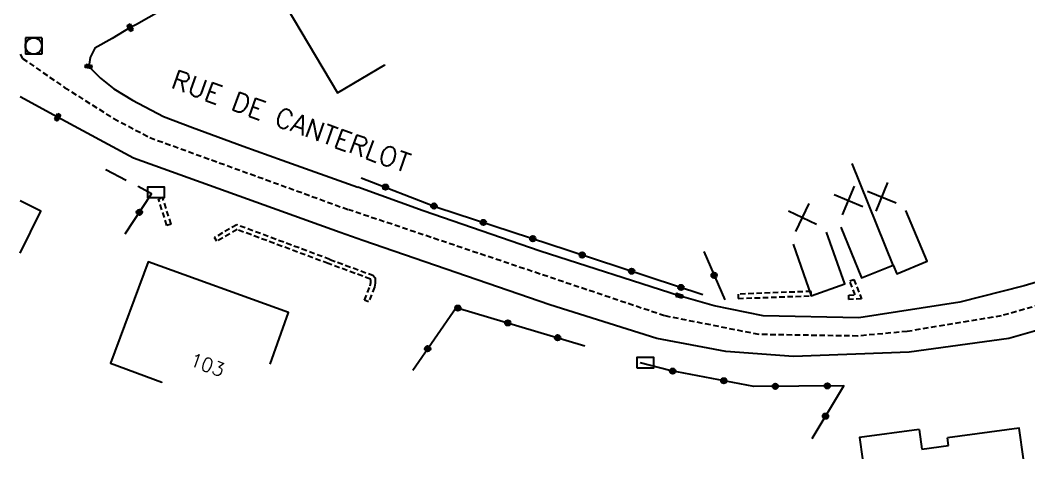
# Model space of a CAD drawing. Header units: millimetres. Extents: x 139999 to 141000, y 129000 to 130000.
# Drawn here: x 140000 to 140092.1, y 129000 to 129040 of the extents above; entities that cross this region are included whole.
import ezdxf
from ezdxf.enums import TextEntityAlignment as Align

# ---------------------------------------------------------------- set-up
doc = ezdxf.new("R2010")
doc.units = ezdxf.units.MM
doc.linetypes.add('DASHED', pattern=[0.75, 0.5, -0.25])
doc.layers.get('0').update_dxf_attribs({"linetype": 'CONTINUOUS'})
for name, color, linetype in [('W0001', 6, 'DASHED'), ('W0008', 7, 'CONTINUOUS'), ('W0100', 7, 'CONTINUOUS'), ('W0112', 1, 'DASHED'), ('W0322', 7, 'CONTINUOUS'), ('W0400', 7, 'CONTINUOUS'), ('W0420', 7, 'CONTINUOUS'), ('W0989', 7, 'CONTINUOUS'), ('W0991', 7, 'CONTINUOUS'), ('W1102', 7, 'CONTINUOUS'), ('w1471', 7, 'CONTINUOUS')]:
    doc.layers.add(name, color=color, linetype=linetype)
doc.styles.get("Standard").update_dxf_attribs({"font": 'romans.shx', "width": 0.85})

# ---------------------------------------------------------------- blocks, each defined once
blk = doc.blocks.new('T400')
at = {"color": 0, "linetype": 'ByBlock', "lineweight": -2}
for p, q in [((-0.15, -0.25), (-0.15, 0.3)), ((-0.15, 0.3), (0.15, 0.3)), ((-0.15, 0.15), (0.15, 0.15)), ((-0.15, 0), (0.15, 0)), ((0.15, 0.3), (0.15, -0.25)), ((-0.15, -0.15), (0.15, -0.15)), ((-0.15, -0.25), (-0.15, -0.3)), ((-0.15, -0.3), (0.15, -0.3)), ((0.15, -0.3), (0.15, -0.25))]:
    blk.add_line(p, q, dxfattribs=at)
blk = doc.blocks.new('T1471')
at = {"color": 0, "linetype": 'Continuous', "flags": 128}
blk.add_lwpolyline([(-0.75, -0.5), (-0.75, 0.5), (0.75, 0.5), (0.75, -0.5), (-0.75, -0.5)], dxfattribs=at)
blk = doc.blocks.new('T420')
for p, q in [((0.75, 0.75), (-0.75, 0.75)), ((-0.75, 0.75), (-0.75, -0.75)), ((0.75, 0.75), (0.75, -0.75)), ((0.75, -0.75), (-0.75, -0.75))]:
    blk.add_line(p, q)
blk.add_ellipse((0, 0), major_axis=(-0.53, 0.53), ratio=1, start_param=3.926991, end_param=10.210176)
blk = doc.blocks.new('t322o')
at = {"color": 0, "linetype": 'Continuous'}
for radius in [0.25, 0.15]:
    blk.add_circle((0, 0), radius, dxfattribs=at)
blk = doc.blocks.new('t991o')
at = {"color": 0, "linetype": 'Continuous'}
for p, q in [((-1, 1), (1, -1)), ((-1, -1), (1, 1))]:
    blk.add_line(p, q, dxfattribs=at)

msp = doc.modelspace()

# ---------------------------------------------------------------- linework, layer by layer
at = {"layer": 'W0001'}
for points in [[(140182.329, 129051.814), (140162.406, 129042.078), (140145.554, 129033.874), (140142.138, 129032.386), (140132.516, 129028.59), (140115.284, 129022.195), (140100.541, 129016.57), (140096.028, 129014.864), (140089.572, 129013.054), (140081.007, 129011.629), (140076.485, 129011.21), (140067.464, 129011.348), (140058.843, 129013.053), (140030.021, 129022.734)], [(140000, 129036.931), (140000.224, 129036.565), (140004.043, 129033.912), (140008.55, 129031.067), (140011.84, 129029.334), (140030.021, 129022.734)]]:
    msp.add_lwpolyline(points, dxfattribs=at)
at = {"layer": 'W0008'}
for points in [[(140186.198, 129052.037), (140171.459, 129044.904), (140151.234, 129034.919), (140144.059, 129031.635), (140125.118, 129024.208), (140109.274, 129018.404), (140101.951, 129015.223), (140096.667, 129012.826), (140090.26, 129010.988), (140081.179, 129009.732), (140070.612, 129009.34), (140064.424, 129009.814), (140058.136, 129010.981), (140048.353, 129014.062), (140031.293, 129019.934), (140029.222, 129020.655)], [(140179.884, 129052.312), (140165.463, 129045.233), (140146.956, 129036.084), (140143.122, 129034.306), (140137.046, 129031.799), (140133.825, 129030.532), (140123.75, 129026.866), (140118.806, 129025.038), (140108.38, 129021.308), (140099.674, 129018.485), (140099.768, 129018.199), (140091.665, 129015.799), (140085.803, 129014.309), (140076.588, 129012.861), (140067.855, 129013.057), (140063.38, 129013.974), (140060.185, 129014.895), (140047.486, 129018.973), (140036.789, 129022.633), (140030.82, 129024.813)], [(140021.395, 129045.795), (140010.63, 129039.651), (140010.039, 129039.371), (140008.387, 129038.391), (140006.825, 129037.483), (140006.401, 129036.632), (140006.305, 129036.037), (140006.262, 129035.823), (140006.302, 129035.801), (140007.347, 129034.753), (140008.542, 129033.795), (140010.265, 129032.737), (140013.099, 129031.247), (140015.747, 129030.24), (140020.365, 129028.532), (140023.933, 129027.279), (140030.82, 129024.813)], [(140029.222, 129020.655), (140010.347, 129027.444), (140003.414, 129031.198), (140000, 129033.044)]]:
    msp.add_lwpolyline(points, dxfattribs=at)
at = {"layer": 'W0100'}
for p, q in [((140082.098, 129002.67), (140082.341, 129000.878)), ((140082.341, 129000.878), (140084.77, 129001.208)), ((140084.77, 129001.208), (140084.674, 129001.915))]:
    msp.add_line(p, q, dxfattribs=at)
for points in [[(140021.688, 129045.695), (140028.989, 129033.405), (140033.287, 129035.958), (140033.287, 129035.958), (140033.287, 129035.958), (140033.287, 129035.958), (140033.287, 129035.958), (140033.287, 129035.958), (140033.287, 129035.958), (140033.287, 129035.958), (140033.287, 129035.958), (140033.287, 129035.958), (140033.287, 129035.958), (140033.287, 129035.958), (140033.287, 129035.958), (140033.287, 129035.958), (140033.287, 129035.958), (140033.287, 129035.958), (140033.287, 129035.958), (140033.287, 129035.958), (140033.287, 129035.958), (140033.287, 129035.958), (140033.287, 129035.958), (140033.287, 129035.958), (140033.287, 129035.958), (140033.287, 129035.958), (140033.287, 129035.958), (140033.287, 129035.958), (140033.287, 129035.958), (140033.287, 129035.958), (140033.287, 129035.958), (140033.287, 129035.958), (140033.287, 129035.958), (140033.287, 129035.958), (140033.287, 129035.958), (140033.287, 129035.958), (140033.287, 129035.958), (140033.287, 129035.958), (140033.287, 129035.958), (140033.287, 129035.958), (140033.287, 129035.958), (140033.287, 129035.958), (140033.287, 129035.958), (140033.287, 129035.958), (140033.287, 129035.958), (140033.287, 129035.958), (140033.287, 129035.958), (140033.287, 129035.958), (140033.287, 129035.958), (140033.287, 129035.958), (140033.287, 129035.958), (140033.287, 129035.958), (140033.287, 129035.958), (140033.287, 129035.958), (140033.287, 129035.958), (140033.287, 129035.958), (140033.287, 129035.958), (140033.287, 129035.958), (140033.287, 129035.958), (140033.287, 129035.958), (140033.287, 129035.958), (140033.287, 129035.958), (140033.287, 129035.958), (140033.287, 129035.958), (140033.287, 129035.958), (140033.287, 129035.958), (140033.287, 129035.958), (140033.287, 129035.958), (140033.287, 129035.958), (140033.287, 129035.958), (140033.287, 129035.958), (140033.287, 129035.958), (140033.287, 129035.958), (140033.287, 129035.958), (140033.287, 129035.958), (140033.287, 129035.958), (140033.287, 129035.958), (140033.287, 129035.958), (140033.287, 129035.958), (140033.287, 129035.958), (140033.287, 129035.958), (140033.287, 129035.958), (140033.287, 129035.958), (140033.287, 129035.958), (140033.287, 129035.958), (140033.287, 129035.958), (140033.287, 129035.958), (140033.287, 129035.958), (140033.287, 129035.958), (140033.287, 129035.958), (140033.287, 129035.958), (140033.287, 129035.958), (140033.287, 129035.958), (140033.287, 129035.958), (140033.287, 129035.958), (140033.287, 129035.958), (140033.287, 129035.958), (140033.287, 129035.958), (140033.287, 129035.958), (140033.287, 129035.958), (140033.287, 129035.958), (140033.287, 129035.958), (140033.287, 129035.958), (140033.287, 129035.958), (140033.287, 129035.958), (140033.287, 129035.958), (140033.287, 129035.958), (140033.287, 129035.958), (140033.287, 129035.958), (140033.287, 129035.958), (140033.287, 129035.958), (140033.287, 129035.958), (140033.287, 129035.958), (140033.287, 129035.958), (140033.287, 129035.958), (140033.287, 129035.958)], [(140000, 129018.788), (140001.9, 129022.615), (140000, 129023.558)], [(140074.942, 129021.149), (140076.813, 129016.512), (140079.7, 129017.677), (140080.036, 129016.876), (140082.818, 129018.06), (140080.86, 129022.661)], [(140070.568, 129019.603), (140072.241, 129014.891), (140075.29, 129015.974), (140073.617, 129020.685)], [(140022.815, 129008.647), (140024.512, 129013.351), (140011.698, 129017.975), (140008.239, 129008.739), (140012.921, 129006.985), (140012.921, 129006.985), (140012.921, 129006.985), (140012.921, 129006.985), (140012.921, 129006.985), (140012.921, 129006.985), (140012.921, 129006.985), (140012.921, 129006.985), (140012.921, 129006.985), (140012.921, 129006.985), (140012.921, 129006.985), (140012.921, 129006.985), (140012.921, 129006.985), (140012.921, 129006.985), (140012.921, 129006.985), (140012.921, 129006.985), (140012.921, 129006.985), (140012.921, 129006.985), (140012.921, 129006.985), (140012.921, 129006.985), (140012.921, 129006.985), (140012.921, 129006.985), (140012.921, 129006.985), (140012.921, 129006.985), (140012.921, 129006.985), (140012.921, 129006.985), (140012.921, 129006.985), (140012.921, 129006.985), (140012.921, 129006.985), (140012.921, 129006.985), (140012.921, 129006.985), (140012.921, 129006.985), (140012.921, 129006.985), (140012.921, 129006.985), (140012.921, 129006.985), (140012.921, 129006.985), (140012.921, 129006.985), (140012.921, 129006.985), (140012.921, 129006.985), (140012.921, 129006.985), (140012.921, 129006.985), (140012.921, 129006.985), (140012.921, 129006.985), (140012.921, 129006.985), (140012.921, 129006.985), (140012.921, 129006.985), (140012.921, 129006.985), (140012.921, 129006.985), (140012.921, 129006.985), (140012.921, 129006.985), (140012.921, 129006.985), (140012.921, 129006.985), (140012.921, 129006.985), (140012.921, 129006.985), (140012.921, 129006.985), (140012.921, 129006.985), (140012.921, 129006.985), (140012.921, 129006.985), (140012.921, 129006.985), (140012.921, 129006.985), (140012.921, 129006.985), (140012.921, 129006.985), (140012.921, 129006.985), (140012.921, 129006.985), (140012.921, 129006.985), (140012.921, 129006.985), (140012.921, 129006.985), (140012.921, 129006.985), (140012.921, 129006.985), (140012.921, 129006.985), (140012.921, 129006.985), (140012.921, 129006.985), (140012.921, 129006.985), (140012.921, 129006.985), (140012.921, 129006.985), (140012.921, 129006.985), (140012.921, 129006.985), (140012.921, 129006.985), (140012.921, 129006.985), (140012.921, 129006.985), (140012.921, 129006.985), (140012.921, 129006.985), (140012.921, 129006.985), (140012.921, 129006.985), (140012.921, 129006.985), (140012.921, 129006.985), (140012.921, 129006.985), (140012.921, 129006.985), (140012.921, 129006.985), (140012.921, 129006.985), (140012.921, 129006.985), (140012.921, 129006.985), (140012.921, 129006.985), (140012.921, 129006.985), (140012.921, 129006.985), (140012.921, 129006.985), (140012.921, 129006.985), (140012.921, 129006.985), (140012.921, 129006.985), (140012.921, 129006.985), (140012.921, 129006.985), (140012.921, 129006.985), (140012.921, 129006.985), (140012.921, 129006.985), (140012.921, 129006.985), (140012.921, 129006.985), (140012.921, 129006.985), (140012.921, 129006.985), (140012.921, 129006.985), (140012.921, 129006.985), (140012.921, 129006.985), (140012.921, 129006.985), (140012.921, 129006.985), (140012.921, 129006.985), (140012.921, 129006.985), (140012.921, 129006.985)], [(140082.098, 129002.67), (140076.644, 129001.949), (140076.902, 129000)], [(140091.602, 129000), (140091.22, 129002.806), (140084.674, 129001.915)]]:
    msp.add_lwpolyline(points, dxfattribs=at)
at = {"layer": 'W0112'}
for p, q in [((140031.981, 129016.413), (140028.137, 129017.83)), ((140076.246, 129014.979), (140075.744, 129016.239)), ((140032.345, 129015.676), (140031.813, 129014.336)), ((140065.561, 129014.637), (140072.239, 129014.888)), ((140072.239, 129014.888), (140072.224, 129015.287)), ((140075.655, 129014.955), (140076.246, 129014.979))]:
    msp.add_line(p, q, dxfattribs=at)
for points in [[(140013.778, 129021.435), (140013.397, 129021.313), (140012.624, 129023.725), (140012.814, 129023.786), (140012.814, 129023.786), (140012.814, 129023.786), (140012.814, 129023.786), (140012.814, 129023.786), (140012.814, 129023.786), (140012.814, 129023.786), (140012.814, 129023.786), (140012.814, 129023.786), (140012.814, 129023.786), (140012.814, 129023.786), (140012.814, 129023.786), (140012.814, 129023.786), (140012.814, 129023.786), (140012.814, 129023.786), (140012.814, 129023.786), (140012.814, 129023.786), (140012.814, 129023.786), (140012.814, 129023.786), (140012.814, 129023.786), (140012.814, 129023.786), (140012.814, 129023.786), (140012.814, 129023.786), (140012.814, 129023.786), (140012.814, 129023.786), (140012.814, 129023.786), (140012.814, 129023.786), (140012.814, 129023.786), (140012.814, 129023.786), (140012.814, 129023.786), (140012.814, 129023.786), (140012.814, 129023.786), (140012.814, 129023.786), (140012.814, 129023.786), (140012.814, 129023.786), (140012.814, 129023.786), (140012.814, 129023.786), (140012.814, 129023.786), (140012.814, 129023.786), (140012.814, 129023.786), (140012.814, 129023.786), (140012.814, 129023.786), (140012.814, 129023.786), (140012.814, 129023.786), (140012.814, 129023.786), (140012.814, 129023.786), (140012.814, 129023.786), (140012.814, 129023.786), (140012.814, 129023.786), (140012.814, 129023.786), (140012.814, 129023.786), (140012.814, 129023.786), (140012.814, 129023.786), (140012.814, 129023.786), (140012.814, 129023.786), (140012.814, 129023.786), (140012.814, 129023.786), (140012.814, 129023.786), (140012.814, 129023.786), (140012.814, 129023.786), (140012.814, 129023.786), (140012.814, 129023.786), (140012.814, 129023.786), (140012.814, 129023.786), (140012.814, 129023.786), (140012.814, 129023.786), (140012.814, 129023.786), (140012.814, 129023.786), (140012.814, 129023.786), (140012.814, 129023.786), (140012.814, 129023.786), (140012.814, 129023.786), (140012.814, 129023.786), (140012.814, 129023.786), (140012.814, 129023.786), (140012.814, 129023.786), (140012.814, 129023.786), (140012.814, 129023.786), (140012.814, 129023.786), (140012.814, 129023.786), (140012.814, 129023.786), (140012.814, 129023.786), (140012.814, 129023.786), (140012.814, 129023.786), (140012.814, 129023.786), (140012.814, 129023.786), (140012.814, 129023.786), (140012.814, 129023.786), (140012.814, 129023.786), (140012.814, 129023.786), (140012.814, 129023.786), (140012.814, 129023.786), (140012.814, 129023.786), (140012.814, 129023.786), (140012.814, 129023.786), (140012.814, 129023.786), (140012.814, 129023.786), (140012.814, 129023.786), (140012.814, 129023.786), (140012.814, 129023.786), (140012.814, 129023.786), (140012.814, 129023.786), (140012.814, 129023.786), (140012.814, 129023.786), (140012.814, 129023.786), (140012.814, 129023.786), (140012.814, 129023.786), (140012.814, 129023.786), (140012.814, 129023.786), (140012.814, 129023.786), (140012.814, 129023.786), (140012.814, 129023.786), (140012.814, 129023.786), (140012.814, 129023.786), (140012.814, 129023.786), (140012.814, 129023.786), (140012.814, 129023.786)], [(140013.778, 129021.435), (140013.005, 129023.847), (140012.814, 129023.786), (140012.814, 129023.786), (140012.814, 129023.786), (140012.814, 129023.786), (140012.814, 129023.786), (140012.814, 129023.786), (140012.814, 129023.786), (140012.814, 129023.786), (140012.814, 129023.786), (140012.814, 129023.786), (140012.814, 129023.786), (140012.814, 129023.786), (140012.814, 129023.786), (140012.814, 129023.786), (140012.814, 129023.786), (140012.814, 129023.786), (140012.814, 129023.786), (140012.814, 129023.786), (140012.814, 129023.786), (140012.814, 129023.786), (140012.814, 129023.786), (140012.814, 129023.786), (140012.814, 129023.786), (140012.814, 129023.786), (140012.814, 129023.786), (140012.814, 129023.786), (140012.814, 129023.786), (140012.814, 129023.786), (140012.814, 129023.786), (140012.814, 129023.786), (140012.814, 129023.786), (140012.814, 129023.786), (140012.814, 129023.786), (140012.814, 129023.786), (140012.814, 129023.786), (140012.814, 129023.786), (140012.814, 129023.786), (140012.814, 129023.786), (140012.814, 129023.786), (140012.814, 129023.786), (140012.814, 129023.786), (140012.814, 129023.786), (140012.814, 129023.786), (140012.814, 129023.786), (140012.814, 129023.786), (140012.814, 129023.786), (140012.814, 129023.786), (140012.814, 129023.786), (140012.814, 129023.786), (140012.814, 129023.786), (140012.814, 129023.786), (140012.814, 129023.786), (140012.814, 129023.786), (140012.814, 129023.786), (140012.814, 129023.786), (140012.814, 129023.786), (140012.814, 129023.786), (140012.814, 129023.786), (140012.814, 129023.786), (140012.814, 129023.786), (140012.814, 129023.786), (140012.814, 129023.786), (140012.814, 129023.786), (140012.814, 129023.786), (140012.814, 129023.786), (140012.814, 129023.786), (140012.814, 129023.786), (140012.814, 129023.786), (140012.814, 129023.786), (140012.814, 129023.786), (140012.814, 129023.786), (140012.814, 129023.786), (140012.814, 129023.786), (140012.814, 129023.786), (140012.814, 129023.786), (140012.814, 129023.786), (140012.814, 129023.786), (140012.814, 129023.786), (140012.814, 129023.786), (140012.814, 129023.786), (140012.814, 129023.786), (140012.814, 129023.786), (140012.814, 129023.786), (140012.814, 129023.786), (140012.814, 129023.786), (140012.814, 129023.786), (140012.814, 129023.786), (140012.814, 129023.786), (140012.814, 129023.786), (140012.814, 129023.786), (140012.814, 129023.786), (140012.814, 129023.786), (140012.814, 129023.786), (140012.814, 129023.786), (140012.814, 129023.786), (140012.814, 129023.786), (140012.814, 129023.786), (140012.814, 129023.786), (140012.814, 129023.786), (140012.814, 129023.786), (140012.814, 129023.786), (140012.814, 129023.786), (140012.814, 129023.786), (140012.814, 129023.786), (140012.814, 129023.786), (140012.814, 129023.786), (140012.814, 129023.786), (140012.814, 129023.786), (140012.814, 129023.786), (140012.814, 129023.786), (140012.814, 129023.786), (140012.814, 129023.786), (140012.814, 129023.786), (140012.814, 129023.786), (140012.814, 129023.786), (140012.814, 129023.786), (140012.814, 129023.786), (140012.814, 129023.786)], [(140028.28, 129018.203), (140019.771, 129021.371), (140017.753, 129020.209), (140017.753, 129020.209), (140017.753, 129020.209), (140017.753, 129020.209), (140017.753, 129020.209), (140017.753, 129020.209), (140017.753, 129020.209), (140017.753, 129020.209), (140017.753, 129020.209), (140017.753, 129020.209), (140017.753, 129020.209), (140017.753, 129020.209), (140017.753, 129020.209), (140017.753, 129020.209), (140017.753, 129020.209), (140017.753, 129020.209), (140017.753, 129020.209), (140017.753, 129020.209), (140017.753, 129020.209), (140017.753, 129020.209), (140017.753, 129020.209), (140017.753, 129020.209), (140017.753, 129020.209), (140017.753, 129020.209), (140017.753, 129020.209), (140017.753, 129020.209), (140017.753, 129020.209), (140017.753, 129020.209), (140017.753, 129020.209), (140017.753, 129020.209), (140017.753, 129020.209), (140017.753, 129020.209), (140017.753, 129020.209), (140017.753, 129020.209), (140017.753, 129020.209), (140017.753, 129020.209), (140017.753, 129020.209), (140017.753, 129020.209), (140017.753, 129020.209), (140017.753, 129020.209), (140017.753, 129020.209), (140017.753, 129020.209), (140017.753, 129020.209), (140017.753, 129020.209), (140017.753, 129020.209), (140017.753, 129020.209), (140017.753, 129020.209), (140017.753, 129020.209), (140017.753, 129020.209), (140017.753, 129020.209), (140017.753, 129020.209), (140017.753, 129020.209), (140017.753, 129020.209), (140017.753, 129020.209), (140017.753, 129020.209), (140017.753, 129020.209), (140017.753, 129020.209), (140017.753, 129020.209), (140017.753, 129020.209), (140017.753, 129020.209), (140017.753, 129020.209), (140017.753, 129020.209), (140017.753, 129020.209), (140017.753, 129020.209), (140017.753, 129020.209), (140017.753, 129020.209), (140017.753, 129020.209), (140017.753, 129020.209), (140017.753, 129020.209), (140017.753, 129020.209), (140017.753, 129020.209), (140017.753, 129020.209), (140017.753, 129020.209), (140017.753, 129020.209), (140017.753, 129020.209), (140017.753, 129020.209), (140017.753, 129020.209), (140017.753, 129020.209), (140017.753, 129020.209), (140017.753, 129020.209), (140017.753, 129020.209), (140017.753, 129020.209), (140017.753, 129020.209), (140017.753, 129020.209), (140017.753, 129020.209), (140017.753, 129020.209), (140017.753, 129020.209), (140017.753, 129020.209), (140017.753, 129020.209), (140017.753, 129020.209), (140017.753, 129020.209), (140017.753, 129020.209), (140017.753, 129020.209), (140017.753, 129020.209), (140017.753, 129020.209), (140017.753, 129020.209), (140017.753, 129020.209), (140017.753, 129020.209), (140017.753, 129020.209), (140017.753, 129020.209), (140017.753, 129020.209), (140017.753, 129020.209), (140017.753, 129020.209), (140017.753, 129020.209), (140017.753, 129020.209), (140017.753, 129020.209), (140017.753, 129020.209), (140017.753, 129020.209), (140017.753, 129020.209), (140017.753, 129020.209), (140017.753, 129020.209), (140017.753, 129020.209), (140017.753, 129020.209), (140017.753, 129020.209), (140017.753, 129020.209), (140017.753, 129020.209), (140017.753, 129020.209), (140017.753, 129020.209)], [(140028.137, 129017.83), (140019.807, 129020.93), (140017.953, 129019.862), (140017.753, 129020.209), (140017.753, 129020.209), (140017.753, 129020.209), (140017.753, 129020.209), (140017.753, 129020.209), (140017.753, 129020.209), (140017.753, 129020.209), (140017.753, 129020.209), (140017.753, 129020.209), (140017.753, 129020.209), (140017.753, 129020.209), (140017.753, 129020.209), (140017.753, 129020.209), (140017.753, 129020.209), (140017.753, 129020.209), (140017.753, 129020.209), (140017.753, 129020.209), (140017.753, 129020.209), (140017.753, 129020.209), (140017.753, 129020.209), (140017.753, 129020.209), (140017.753, 129020.209), (140017.753, 129020.209), (140017.753, 129020.209), (140017.753, 129020.209), (140017.753, 129020.209), (140017.753, 129020.209), (140017.753, 129020.209), (140017.753, 129020.209), (140017.753, 129020.209), (140017.753, 129020.209), (140017.753, 129020.209), (140017.753, 129020.209), (140017.753, 129020.209), (140017.753, 129020.209), (140017.753, 129020.209), (140017.753, 129020.209), (140017.753, 129020.209), (140017.753, 129020.209), (140017.753, 129020.209), (140017.753, 129020.209), (140017.753, 129020.209), (140017.753, 129020.209), (140017.753, 129020.209), (140017.753, 129020.209), (140017.753, 129020.209), (140017.753, 129020.209), (140017.753, 129020.209), (140017.753, 129020.209), (140017.753, 129020.209), (140017.753, 129020.209), (140017.753, 129020.209), (140017.753, 129020.209), (140017.753, 129020.209), (140017.753, 129020.209), (140017.753, 129020.209), (140017.753, 129020.209), (140017.753, 129020.209), (140017.753, 129020.209), (140017.753, 129020.209), (140017.753, 129020.209), (140017.753, 129020.209), (140017.753, 129020.209), (140017.753, 129020.209), (140017.753, 129020.209), (140017.753, 129020.209), (140017.753, 129020.209), (140017.753, 129020.209), (140017.753, 129020.209), (140017.753, 129020.209), (140017.753, 129020.209), (140017.753, 129020.209), (140017.753, 129020.209), (140017.753, 129020.209), (140017.753, 129020.209), (140017.753, 129020.209), (140017.753, 129020.209), (140017.753, 129020.209), (140017.753, 129020.209), (140017.753, 129020.209), (140017.753, 129020.209), (140017.753, 129020.209), (140017.753, 129020.209), (140017.753, 129020.209), (140017.753, 129020.209), (140017.753, 129020.209), (140017.753, 129020.209), (140017.753, 129020.209), (140017.753, 129020.209), (140017.753, 129020.209), (140017.753, 129020.209), (140017.753, 129020.209), (140017.753, 129020.209), (140017.753, 129020.209), (140017.753, 129020.209), (140017.753, 129020.209), (140017.753, 129020.209), (140017.753, 129020.209), (140017.753, 129020.209), (140017.753, 129020.209), (140017.753, 129020.209), (140017.753, 129020.209), (140017.753, 129020.209), (140017.753, 129020.209), (140017.753, 129020.209), (140017.753, 129020.209), (140017.753, 129020.209), (140017.753, 129020.209), (140017.753, 129020.209), (140017.753, 129020.209), (140017.753, 129020.209), (140017.753, 129020.209), (140017.753, 129020.209), (140017.753, 129020.209), (140017.753, 129020.209), (140017.753, 129020.209)], [(140028.28, 129018.203), (140032.21, 129016.755), (140032.428, 129016.519), (140032.428, 129016.053), (140032.345, 129015.676)], [(140031.813, 129014.336), (140031.441, 129014.484), (140031.961, 129015.794), (140032.028, 129016.096), (140032.028, 129016.363), (140031.981, 129016.413)], [(140075.744, 129016.239), (140076.116, 129016.387), (140076.826, 129014.602)], [(140072.224, 129015.287), (140065.546, 129015.036), (140065.561, 129014.637)], [(140076.826, 129014.602), (140075.671, 129014.555), (140075.655, 129014.955)]]:
    msp.add_lwpolyline(points, dxfattribs=at)
at = {"layer": 'W0322'}
msp.add_line((140062.415, 129018.934), (140064.337, 129014.524), dxfattribs=at)
for points in [[(140009.69, 129025.412), (140007.82, 129026.396), (140007.82, 129026.396), (140007.82, 129026.396), (140007.82, 129026.396), (140007.82, 129026.396), (140007.82, 129026.396), (140007.82, 129026.396), (140007.82, 129026.396), (140007.82, 129026.396), (140007.82, 129026.396), (140007.82, 129026.396), (140007.82, 129026.396), (140007.82, 129026.396), (140007.82, 129026.396), (140007.82, 129026.396), (140007.82, 129026.396), (140007.82, 129026.396), (140007.82, 129026.396), (140007.82, 129026.396), (140007.82, 129026.396), (140007.82, 129026.396), (140007.82, 129026.396), (140007.82, 129026.396), (140007.82, 129026.396), (140007.82, 129026.396), (140007.82, 129026.396), (140007.82, 129026.396), (140007.82, 129026.396), (140007.82, 129026.396), (140007.82, 129026.396), (140007.82, 129026.396), (140007.82, 129026.396), (140007.82, 129026.396), (140007.82, 129026.396), (140007.82, 129026.396), (140007.82, 129026.396), (140007.82, 129026.396), (140007.82, 129026.396), (140007.82, 129026.396), (140007.82, 129026.396), (140007.82, 129026.396), (140007.82, 129026.396), (140007.82, 129026.396), (140007.82, 129026.396), (140007.82, 129026.396), (140007.82, 129026.396), (140007.82, 129026.396), (140007.82, 129026.396), (140007.82, 129026.396), (140007.82, 129026.396), (140007.82, 129026.396), (140007.82, 129026.396), (140007.82, 129026.396), (140007.82, 129026.396), (140007.82, 129026.396), (140007.82, 129026.396), (140007.82, 129026.396), (140007.82, 129026.396), (140007.82, 129026.396), (140007.82, 129026.396), (140007.82, 129026.396), (140007.82, 129026.396), (140007.82, 129026.396), (140007.82, 129026.396), (140007.82, 129026.396), (140007.82, 129026.396), (140007.82, 129026.396), (140007.82, 129026.396), (140007.82, 129026.396), (140007.82, 129026.396), (140007.82, 129026.396), (140007.82, 129026.396), (140007.82, 129026.396), (140007.82, 129026.396), (140007.82, 129026.396), (140007.82, 129026.396), (140007.82, 129026.396), (140007.82, 129026.396), (140007.82, 129026.396), (140007.82, 129026.396), (140007.82, 129026.396), (140007.82, 129026.396), (140007.82, 129026.396), (140007.82, 129026.396), (140007.82, 129026.396), (140007.82, 129026.396), (140007.82, 129026.396), (140007.82, 129026.396), (140007.82, 129026.396), (140007.82, 129026.396), (140007.82, 129026.396), (140007.82, 129026.396), (140007.82, 129026.396), (140007.82, 129026.396), (140007.82, 129026.396), (140007.82, 129026.396), (140007.82, 129026.396), (140007.82, 129026.396), (140007.82, 129026.396), (140007.82, 129026.396)], [(140007.82, 129026.396), (140007.82, 129026.396), (140007.82, 129026.396), (140007.82, 129026.396), (140007.82, 129026.396), (140007.82, 129026.396), (140007.82, 129026.396), (140007.82, 129026.396), (140007.82, 129026.396), (140007.82, 129026.396), (140007.82, 129026.396), (140007.82, 129026.396), (140007.82, 129026.396), (140007.82, 129026.396), (140007.82, 129026.396), (140007.82, 129026.396), (140007.82, 129026.396), (140007.82, 129026.396), (140007.82, 129026.396), (140007.82, 129026.396)], [(140031.149, 129025.67), (140038.06, 129022.977), (140050.034, 129019.037), (140062.33, 129014.991)], [(140009.574, 129020.529), (140012.001, 129024.197), (140010.765, 129024.872), (140010.765, 129024.872), (140010.765, 129024.872), (140010.765, 129024.872), (140010.765, 129024.872), (140010.765, 129024.872), (140010.765, 129024.872), (140010.765, 129024.872), (140010.765, 129024.872), (140010.765, 129024.872), (140010.765, 129024.872), (140010.765, 129024.872), (140010.765, 129024.872), (140010.765, 129024.872), (140010.765, 129024.872), (140010.765, 129024.872), (140010.765, 129024.872), (140010.765, 129024.872), (140010.765, 129024.872), (140010.765, 129024.872), (140010.765, 129024.872), (140010.765, 129024.872), (140010.765, 129024.872), (140010.765, 129024.872), (140010.765, 129024.872), (140010.765, 129024.872), (140010.765, 129024.872), (140010.765, 129024.872), (140010.765, 129024.872), (140010.765, 129024.872), (140010.765, 129024.872), (140010.765, 129024.872), (140010.765, 129024.872), (140010.765, 129024.872), (140010.765, 129024.872), (140010.765, 129024.872), (140010.765, 129024.872), (140010.765, 129024.872), (140010.765, 129024.872), (140010.765, 129024.872), (140010.765, 129024.872), (140010.765, 129024.872), (140010.765, 129024.872), (140010.765, 129024.872), (140010.765, 129024.872), (140010.765, 129024.872), (140010.765, 129024.872), (140010.765, 129024.872), (140010.765, 129024.872), (140010.765, 129024.872), (140010.765, 129024.872), (140010.765, 129024.872), (140010.765, 129024.872), (140010.765, 129024.872), (140010.765, 129024.872), (140010.765, 129024.872), (140010.765, 129024.872), (140010.765, 129024.872), (140010.765, 129024.872), (140010.765, 129024.872), (140010.765, 129024.872), (140010.765, 129024.872), (140010.765, 129024.872), (140010.765, 129024.872), (140010.765, 129024.872), (140010.765, 129024.872), (140010.765, 129024.872), (140010.765, 129024.872), (140010.765, 129024.872), (140010.765, 129024.872), (140010.765, 129024.872), (140010.765, 129024.872), (140010.765, 129024.872), (140010.765, 129024.872), (140010.765, 129024.872), (140010.765, 129024.872), (140010.765, 129024.872), (140010.765, 129024.872), (140010.765, 129024.872), (140010.765, 129024.872), (140010.765, 129024.872), (140010.765, 129024.872), (140010.765, 129024.872), (140010.765, 129024.872), (140010.765, 129024.872), (140010.765, 129024.872), (140010.765, 129024.872), (140010.765, 129024.872), (140010.765, 129024.872), (140010.765, 129024.872), (140010.765, 129024.872), (140010.765, 129024.872), (140010.765, 129024.872), (140010.765, 129024.872), (140010.765, 129024.872), (140010.765, 129024.872), (140010.765, 129024.872), (140010.765, 129024.872), (140010.765, 129024.872)], [(140010.765, 129024.872), (140010.765, 129024.872), (140010.765, 129024.872), (140010.765, 129024.872), (140010.765, 129024.872), (140010.765, 129024.872), (140010.765, 129024.872), (140010.765, 129024.872), (140010.765, 129024.872), (140010.765, 129024.872), (140010.765, 129024.872), (140010.765, 129024.872), (140010.765, 129024.872), (140010.765, 129024.872), (140010.765, 129024.872), (140010.765, 129024.872), (140010.765, 129024.872), (140010.765, 129024.872), (140010.765, 129024.872), (140010.765, 129024.872)], [(140035.854, 129008.097), (140039.798, 129013.814), (140051.573, 129010.314)], [(140072.309, 129001.859), (140075.208, 129006.673), (140066.979, 129006.608), (140059.329, 129008.058), (140056.612, 129008.776)]]:
    msp.add_lwpolyline(points, dxfattribs=at)
at = {"layer": 'W1102'}
msp.add_line((140079.7, 129017.677), (140075.958, 129026.95), dxfattribs=at)

# ---------------------------------------------------------------- block references
at = {"layer": 'W0322'}
for p, rotation in [((140033.362, 129024.808), 338.7106891361371), ((140037.788, 129023.083), 338.7106891361371), ((140010.885, 129022.51), 56.50869267084405), ((140042.294, 129021.584), 341.7863566058026), ((140046.807, 129020.099), 341.7863566058026), ((140051.319, 129018.614), 341.7862732128077), ((140055.831, 129017.13), 341.7862732128077), ((140063.364, 129016.757), 293.5489587305029), ((140060.343, 129015.645), 341.7862732128077), ((140039.97, 129013.763), 343.4459353207667), ((140044.523, 129012.409), 343.4459353207667), ((140049.076, 129011.056), 343.4459353207667), ((140037.203, 129010.052), 55.39912274518251), ((140059.584, 129008.01), 169.2672720505313), ((140064.251, 129007.125), 169.2672720505313), ((140068.953, 129006.624), 180.4525061431014), ((140073.703, 129006.661), 180.4525061431014), ((140073.534, 129003.894), 58.94349483762876)]:
    msp.add_blockref('t322o', p, dxfattribs=dict(at, rotation=rotation))
at = {"layer": 'W0400'}
for p, rotation in [((140010.039, 129039.371), 25.31420246171072), ((140006.262, 129035.823), 78.53617288910003), ((140003.414, 129031.198), 331.5639933354586), ((140060.185, 129014.895), 253.9240619708693)]:
    msp.add_blockref('T400', p, dxfattribs=dict(at, rotation=rotation))
at = {"layer": 'W0420'}
msp.add_blockref('T420', (140001.227, 129037.692), dxfattribs=at)
at = {"layer": 'W0991'}
for p, rotation in [((140078.685, 129023.909), 23.06206639907452), ((140075.637, 129023.586), 21.97268488400105), ((140071.423, 129022.029), 19.554288506177)]:
    msp.add_blockref('t991o', p, dxfattribs=dict(at, rotation=rotation))
at = {"layer": 'w1471'}
for p in [(140012.394, 129024.341), (140057.078, 129008.782)]:
    msp.add_blockref('T1471', p, dxfattribs=at)

# ---------------------------------------------------------------- texts
at = {"layer": 'W0989'}
msp.add_text('RUE DE CANTERLOT', height=1.75, rotation=340.07534, dxfattribs=at).set_placement((140024.73, 129030.837), align=Align.MIDDLE)
at = {"layer": 'W0991'}
msp.add_text('103', height=1.25, rotation=340.15483, dxfattribs=at).set_placement((140017.087, 129008.588), align=Align.MIDDLE)

doc.saveas('drawing.dxf')
